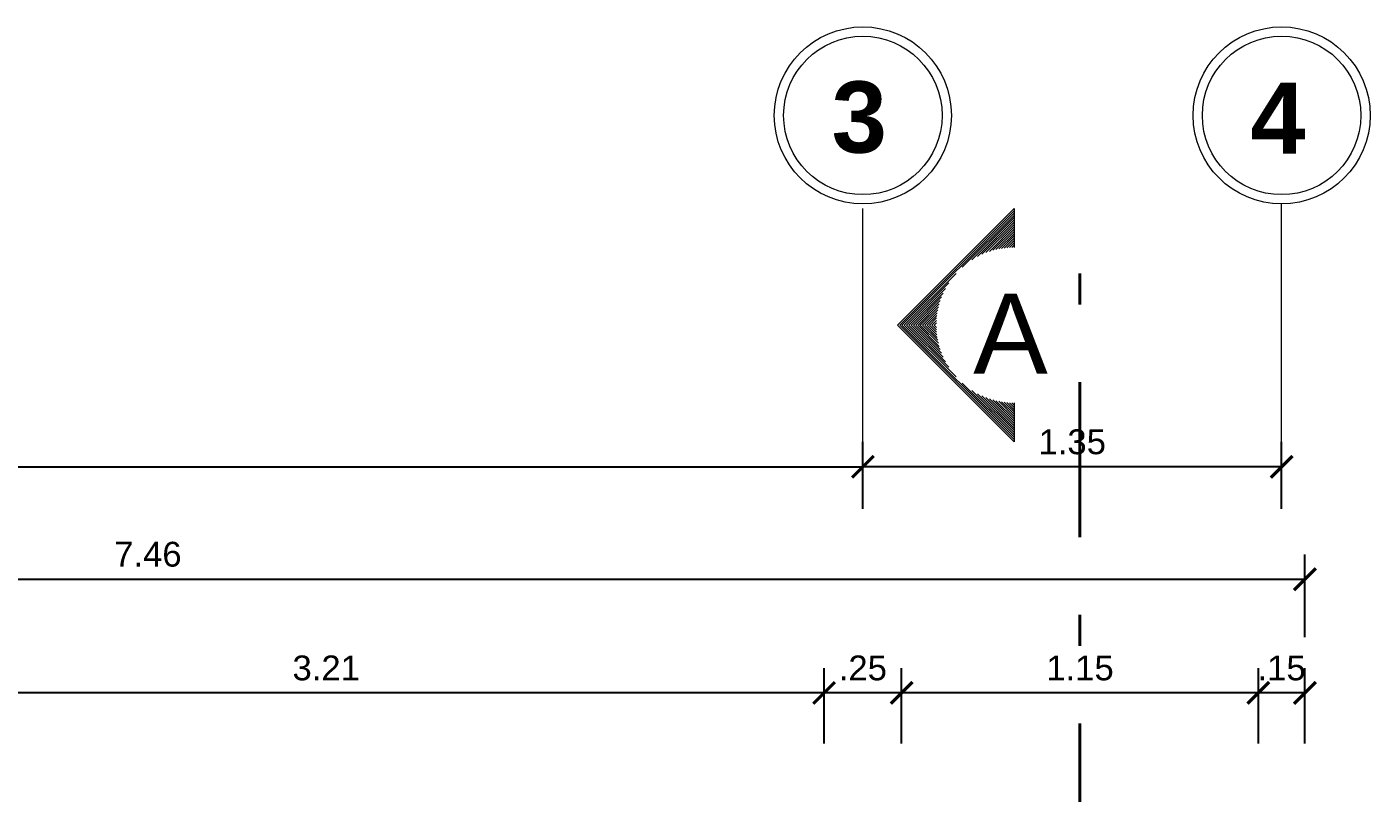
# Model space of a CAD drawing. Header units: millimetres. Extents: x 148 to 249, y 24 to 77.
# Drawn here: x 169.647 to 173.977, y 74.68 to 77.151 of the extents above; entities that cross this region are included whole.
import ezdxf

# ---------------------------------------------------------------- set-up
doc = ezdxf.new("R2010")
doc.units = ezdxf.units.MM
doc.header["$PDMODE"] = 32
doc.linetypes.add('2PAV$0$DASHDOT', pattern=[1, 0.5, -0.25, 0, -0.25])
doc.layers.get('0').update_dxf_attribs({"lineweight": 0})
doc.layers.get('Defpoints').update_dxf_attribs({"lineweight": 0})
for name, color, linetype, lineweight in [('A-Dims', 22, 'Continuous', 0), ('A-Section', 178, '2PAV$0$DASHDOT', 40), ('A-Text', 30, 'Continuous', 30), ('piso', 10, 'Continuous', 0)]:
    doc.layers.add(name, color=color, linetype=linetype, lineweight=lineweight)
doc.styles.add('ejes', font='swissel.ttf')
doc.styles.add('TEX', font='swissk.ttf', dxfattribs={"height": 0.2})
doc.dimstyles.new('DIM50', dxfattribs={"dimtxt": 0.08, "dimasz": 0.07, "dimexe": 0.08, "dimexo": 0.1, "dimgap": 0.04, "dimtad": 2, "dimzin": 4, "dimdsep": 46, "dimtxsty": 'ejes', "dimblk": 'ARCHTICK', "dimcen": 0.05, "dimadec": 0, "dimazin": 0, "dimtfac": 1, "dimtix": 1, "dimtmove": 0, "dimatfit": 3, "dimfxl": 0.08, "dimarcsym": 0})

# ---------------------------------------------------------------- blocks, each defined once
blk = doc.blocks.new('_ArchTick')
at = {"color": 0, "linetype": 'ByBlock', "const_width": 0.15}
blk.add_lwpolyline([(-0.5, -0.5), (0.5, 0.5)], dxfattribs=at)
blk = doc.blocks.new('*D222')
at = {"layer": 'A-Dims', "color": 0, "lineweight": -2}
for p, q in [((169.0066, 74.8403), (169.0066, 75.0836)), ((172.2166, 74.8403), (172.2166, 75.0836)), ((172.2166, 75.0036), (169.0066, 75.0036))]:
    blk.add_line(p, q, dxfattribs=at)
at = {"layer": 'Defpoints', "color": 0}
for p in [(169.0066, 75.0036), (169.0066, 74.7403), (172.2166, 74.7403)]:
    blk.add_point(p, dxfattribs=at)
at = {"layer": 'A-Dims', "color": 0, "lineweight": -2, "xscale": 0.07, "yscale": 0.07, "zscale": 0.07, "rotation": 180}
blk.add_blockref('_ArchTick', (169.0066, 75.0036), dxfattribs=at)
at = {"layer": 'A-Dims', "color": 0, "lineweight": -2, "xscale": 0.07, "yscale": 0.07, "zscale": 0.07}
blk.add_blockref('_ArchTick', (172.2166, 75.0036), dxfattribs=at)
at = {"layer": 'A-Dims', "color": 0, "insert": (170.6116, 75.0836), "char_height": 0.08, "attachment_point": 5, "style": 'ejes'}
blk.add_mtext('3.21', dxfattribs=at)
blk = doc.blocks.new('*D223')
at = {"layer": 'A-Dims', "color": 0, "lineweight": -2}
for p, q in [((172.2166, 74.8403), (172.2166, 75.0836)), ((172.4666, 74.8403), (172.4666, 75.0836)), ((172.4666, 75.0036), (172.2166, 75.0036))]:
    blk.add_line(p, q, dxfattribs=at)
at = {"layer": 'Defpoints', "color": 0}
for p in [(172.2166, 75.0036), (172.2166, 74.7403), (172.4666, 74.7403)]:
    blk.add_point(p, dxfattribs=at)
at = {"layer": 'A-Dims', "color": 0, "lineweight": -2, "xscale": 0.07, "yscale": 0.07, "zscale": 0.07, "rotation": 180}
blk.add_blockref('_ArchTick', (172.2166, 75.0036), dxfattribs=at)
at = {"layer": 'A-Dims', "color": 0, "lineweight": -2, "xscale": 0.07, "yscale": 0.07, "zscale": 0.07}
blk.add_blockref('_ArchTick', (172.4666, 75.0036), dxfattribs=at)
at = {"layer": 'A-Dims', "color": 0, "insert": (172.3416, 75.0836), "char_height": 0.08, "attachment_point": 5, "style": 'ejes'}
blk.add_mtext('.25', dxfattribs=at)
blk = doc.blocks.new('*D224')
at = {"layer": 'A-Dims', "color": 0, "lineweight": -2}
for p, q in [((172.4666, 74.8403), (172.4666, 75.0836)), ((173.6166, 74.8403), (173.6166, 75.0836)), ((173.6166, 75.0036), (172.4666, 75.0036))]:
    blk.add_line(p, q, dxfattribs=at)
at = {"layer": 'Defpoints', "color": 0}
for p in [(172.4666, 75.0036), (172.4666, 74.7403), (173.6166, 74.7403)]:
    blk.add_point(p, dxfattribs=at)
at = {"layer": 'A-Dims', "color": 0, "lineweight": -2, "xscale": 0.07, "yscale": 0.07, "zscale": 0.07, "rotation": 180}
blk.add_blockref('_ArchTick', (172.4666, 75.0036), dxfattribs=at)
at = {"layer": 'A-Dims', "color": 0, "lineweight": -2, "xscale": 0.07, "yscale": 0.07, "zscale": 0.07}
blk.add_blockref('_ArchTick', (173.6166, 75.0036), dxfattribs=at)
at = {"layer": 'A-Dims', "color": 0, "insert": (173.0416, 75.0836), "char_height": 0.08, "attachment_point": 5, "style": 'ejes'}
blk.add_mtext('1.15', dxfattribs=at)
blk = doc.blocks.new('*D225')
at = {"layer": 'A-Dims', "color": 0, "lineweight": -2}
for p, q in [((173.6166, 74.8403), (173.6166, 75.0836)), ((173.7666, 74.8403), (173.7666, 75.0836)), ((173.7666, 75.0036), (173.6166, 75.0036))]:
    blk.add_line(p, q, dxfattribs=at)
at = {"layer": 'Defpoints', "color": 0}
for p in [(173.6166, 75.0036), (173.6166, 74.7403), (173.7666, 74.7403)]:
    blk.add_point(p, dxfattribs=at)
at = {"layer": 'A-Dims', "color": 0, "lineweight": -2, "xscale": 0.07, "yscale": 0.07, "zscale": 0.07}
blk.add_blockref('_ArchTick', (173.6166, 75.0036), dxfattribs=at)
at = {"layer": 'A-Dims', "color": 0, "lineweight": -2, "xscale": 0.07, "yscale": 0.07, "zscale": 0.07, "rotation": 180}
blk.add_blockref('_ArchTick', (173.7666, 75.0036), dxfattribs=at)
at = {"layer": 'A-Dims', "color": 0, "insert": (173.6916, 75.0836), "char_height": 0.08, "attachment_point": 5, "style": 'ejes'}
blk.add_mtext('.15', dxfattribs=at)
blk = doc.blocks.new('*D226')
at = {"layer": 'A-Dims', "color": 0, "lineweight": -2}
for p, q in [((166.3066, 75.1836), (166.3066, 75.4502)), ((173.7666, 75.1836), (173.7666, 75.4502)), ((166.3066, 75.3702), (173.7666, 75.3702))]:
    blk.add_line(p, q, dxfattribs=at)
at = {"layer": 'Defpoints', "color": 0}
for p in [(173.7666, 75.3702), (166.3066, 75.0836), (173.7666, 75.0836)]:
    blk.add_point(p, dxfattribs=at)
at = {"layer": 'A-Dims', "color": 0, "lineweight": -2, "xscale": 0.07, "yscale": 0.07, "zscale": 0.07, "rotation": 180}
blk.add_blockref('_ArchTick', (166.3066, 75.3702), dxfattribs=at)
at = {"layer": 'A-Dims', "color": 0, "lineweight": -2, "xscale": 0.07, "yscale": 0.07, "zscale": 0.07}
blk.add_blockref('_ArchTick', (173.7666, 75.3702), dxfattribs=at)
at = {"layer": 'A-Dims', "color": 0, "insert": (170.0366, 75.4502), "char_height": 0.08, "attachment_point": 5, "style": 'ejes'}
blk.add_mtext('7.46', dxfattribs=at)
blk = doc.blocks.new('*D550')
at = {"layer": 'A-Dims', "color": 0, "lineweight": -2}
for p, q in [((166.5066, 75.5972), (166.5066, 75.8126)), ((172.3416, 75.5972), (172.3416, 75.8126)), ((166.5066, 75.7326), (172.3416, 75.7326))]:
    blk.add_line(p, q, dxfattribs=at)
at = {"layer": 'Defpoints', "color": 0}
for p in [(172.3416, 75.7326), (166.5066, 75.4972), (172.3416, 75.4972)]:
    blk.add_point(p, dxfattribs=at)
at = {"layer": 'A-Dims', "color": 0, "lineweight": -2, "xscale": 0.07, "yscale": 0.07, "zscale": 0.07, "rotation": 180}
blk.add_blockref('_ArchTick', (166.5066, 75.7326), dxfattribs=at)
at = {"layer": 'A-Dims', "color": 0, "lineweight": -2, "xscale": 0.07, "yscale": 0.07, "zscale": 0.07}
blk.add_blockref('_ArchTick', (172.3416, 75.7326), dxfattribs=at)
at = {"layer": 'A-Dims', "color": 0, "insert": (169.4241, 75.8126), "char_height": 0.08, "attachment_point": 5, "style": 'ejes'}
blk.add_mtext('5.84', dxfattribs=at)
blk = doc.blocks.new('*D551')
at = {"layer": 'A-Dims', "color": 0, "lineweight": -2}
for p, q in [((172.3416, 75.5972), (172.3416, 75.8126)), ((173.6916, 75.5972), (173.6916, 75.8126)), ((173.6916, 75.7326), (172.3416, 75.7326))]:
    blk.add_line(p, q, dxfattribs=at)
at = {"layer": 'Defpoints', "color": 0}
for p in [(172.3416, 75.7326), (172.3416, 75.4972), (173.6916, 75.4972)]:
    blk.add_point(p, dxfattribs=at)
at = {"layer": 'A-Dims', "color": 0, "lineweight": -2, "xscale": 0.07, "yscale": 0.07, "zscale": 0.07, "rotation": 180}
blk.add_blockref('_ArchTick', (172.3416, 75.7326), dxfattribs=at)
at = {"layer": 'A-Dims', "color": 0, "lineweight": -2, "xscale": 0.07, "yscale": 0.07, "zscale": 0.07}
blk.add_blockref('_ArchTick', (173.6916, 75.7326), dxfattribs=at)
at = {"layer": 'A-Dims', "color": 0, "insert": (173.0166, 75.8126), "char_height": 0.08, "attachment_point": 5, "style": 'ejes'}
blk.add_mtext('1.35', dxfattribs=at)

msp = doc.modelspace()

# ---------------------------------------------------------------- linework, layer by layer
at = {"layer": 'A-Dims'}
for p, q in [((172.3416, 75.8126), (172.3416, 76.5649)), ((173.6916, 75.8126), (173.6916, 76.58))]:
    msp.add_line(p, q, dxfattribs=at)
for centre, radius in [((172.3416, 76.8654), 0.2854), ((173.6916, 76.8654), 0.2854), ((172.3416, 76.8654), 0.2554), ((173.6916, 76.8654), 0.2554)]:
    msp.add_circle(centre, radius, dxfattribs=at)
at = {"layer": 'A-Section', "color": 2}
msp.add_lwpolyline([(173.0416, 73.3054), (173.0416, 76.5781)], dxfattribs=at)
at = {"layer": 'piso', "color": 106}
for p, q in [((172.4531, 76.1893), (172.8289, 76.5652)), ((172.8289, 76.5652), (172.8289, 76.4399)), ((172.8289, 76.5579), (172.4604, 76.1893)), ((172.8289, 76.5505), (172.4677, 76.1893)), ((172.8289, 76.5431), (172.662, 76.3762)), ((172.8289, 76.5358), (172.693, 76.3999)), ((172.8289, 76.5284), (172.711, 76.4104)), ((172.8289, 76.521), (172.7255, 76.4176)), ((172.8289, 76.5136), (172.7383, 76.4229)), ((172.8289, 76.5062), (172.7498, 76.4271)), ((172.8289, 76.4988), (172.7605, 76.4304)), ((172.8289, 76.4915), (172.7705, 76.433)), ((172.8289, 76.4841), (172.7799, 76.4351)), ((172.8289, 76.4767), (172.7889, 76.4367)), ((172.8289, 76.4693), (172.7976, 76.4379)), ((172.8289, 76.4619), (172.8059, 76.4388)), ((172.8289, 76.4546), (172.8139, 76.4395)), ((172.8289, 76.4472), (172.8216, 76.4398)), ((172.642, 76.3562), (172.4751, 76.1893)), ((172.6184, 76.3252), (172.4825, 76.1893)), ((172.6079, 76.3073), (172.4899, 76.1893)), ((172.6007, 76.2927), (172.4973, 76.1893)), ((172.5953, 76.28), (172.5047, 76.1893)), ((172.5912, 76.2685), (172.512, 76.1893)), ((172.5879, 76.2578), (172.5194, 76.1893)), ((172.5853, 76.2478), (172.5268, 76.1893)), ((172.5832, 76.2383), (172.5342, 76.1893)), ((172.5816, 76.2293), (172.5416, 76.1893)), ((172.5803, 76.2207), (172.549, 76.1893)), ((172.8289, 75.8134), (172.4531, 76.1893)), ((172.8289, 75.8207), (172.4604, 76.1893)), ((172.8289, 75.8281), (172.4677, 76.1893)), ((172.642, 76.0224), (172.4751, 76.1893)), ((172.6184, 76.0534), (172.4825, 76.1893)), ((172.6079, 76.0713), (172.4899, 76.1893)), ((172.6007, 76.0859), (172.4973, 76.1893)), ((172.5953, 76.0986), (172.5047, 76.1893)), ((172.5912, 76.1102), (172.512, 76.1893)), ((172.5879, 76.1208), (172.5194, 76.1893)), ((172.5853, 76.1309), (172.5268, 76.1893)), ((172.5832, 76.1403), (172.5342, 76.1893)), ((172.5816, 76.1493), (172.5416, 76.1893)), ((172.5803, 76.1579), (172.549, 76.1893)), ((172.5794, 76.2124), (172.5563, 76.1893)), ((172.5794, 76.1662), (172.5563, 76.1893)), ((172.5788, 76.2044), (172.5637, 76.1893)), ((172.5788, 76.1742), (172.5637, 76.1893)), ((172.5785, 76.1967), (172.5711, 76.1893)), ((172.5785, 76.182), (172.5711, 76.1893)), ((172.8289, 75.8355), (172.662, 76.0024)), ((172.8289, 75.8429), (172.693, 75.9788)), ((172.8289, 75.8503), (172.711, 75.9682)), ((172.8289, 75.8576), (172.7255, 75.9611)), ((172.8289, 75.865), (172.7383, 75.9557)), ((172.8289, 75.8724), (172.7498, 75.9516)), ((172.8289, 75.8798), (172.7605, 75.9483)), ((172.8289, 75.8872), (172.7705, 75.9456)), ((172.8289, 75.8946), (172.7799, 75.9436)), ((172.8289, 75.9019), (172.7889, 75.9419)), ((172.8289, 75.9093), (172.7976, 75.9407)), ((172.8289, 75.9167), (172.8059, 75.9398)), ((172.8289, 75.9241), (172.8139, 75.9392)), ((172.8289, 75.9315), (172.8216, 75.9388)), ((172.8289, 75.9387), (172.8289, 75.8134))]:
    msp.add_line(p, q, dxfattribs=at)

# ---------------------------------------------------------------- texts
at = {"layer": 'A-Dims', "char_height": 0.2295, "width": 0.94069, "attachment_point": 7}
for s, insert in [('{\\fArial|b1|i0|c0|p34;3}', (172.2408, 76.7418)), ('{\\fArial|b1|i0|c0|p34;4}', (173.5908, 76.7418))]:
    msp.add_mtext(s, dxfattribs=dict(at, insert=insert))
at = {"layer": 'A-Text', "style": 'TEX'}
msp.add_text('A', height=0.2584, dxfattribs=at).set_placement((172.6972, 76.0325))

# ---------------------------------------------------------------- dimensions: what is measured, and where the dimension line sits
at = {"layer": 'A-Dims'}
for base, p1, p2, picture, middle in [((172.3415658499, 75.7326127782), (166.5065658499, 75.497233637), (172.3415658499, 75.497233637), '*D550', (169.4240658499, 75.8126127782)), ((172.3416, 75.7326), (173.6916, 75.4972), (172.3416, 75.4972), '*D551', (173.0166, 75.8126)), ((173.7666, 75.3702), (166.3066, 75.0836), (173.7666, 75.0836), '*D226', (170.0366, 75.4502)), ((169.0066, 75.0036), (172.2166, 74.7403), (169.0066, 74.7403), '*D222', (170.6116, 75.0836)), ((172.2166, 75.0036), (172.4666, 74.7403), (172.2166, 74.7403), '*D223', (172.3416, 75.0836)), ((172.4666, 75.0036), (173.6166, 74.7403), (172.4666, 74.7403), '*D224', (173.0416, 75.0836)), ((173.6166, 75.0036), (173.7666, 74.7403), (173.6166, 74.7403), '*D225', (173.6916, 75.0836))]:
    dim = msp.add_linear_dim(base=base, p1=p1, p2=p2, dimstyle='DIM50', dxfattribs=at)
    dim.commit()
    dim.dimension.update_dxf_attribs({"geometry": picture, "text_midpoint": middle})

doc.saveas('drawing.dxf')
